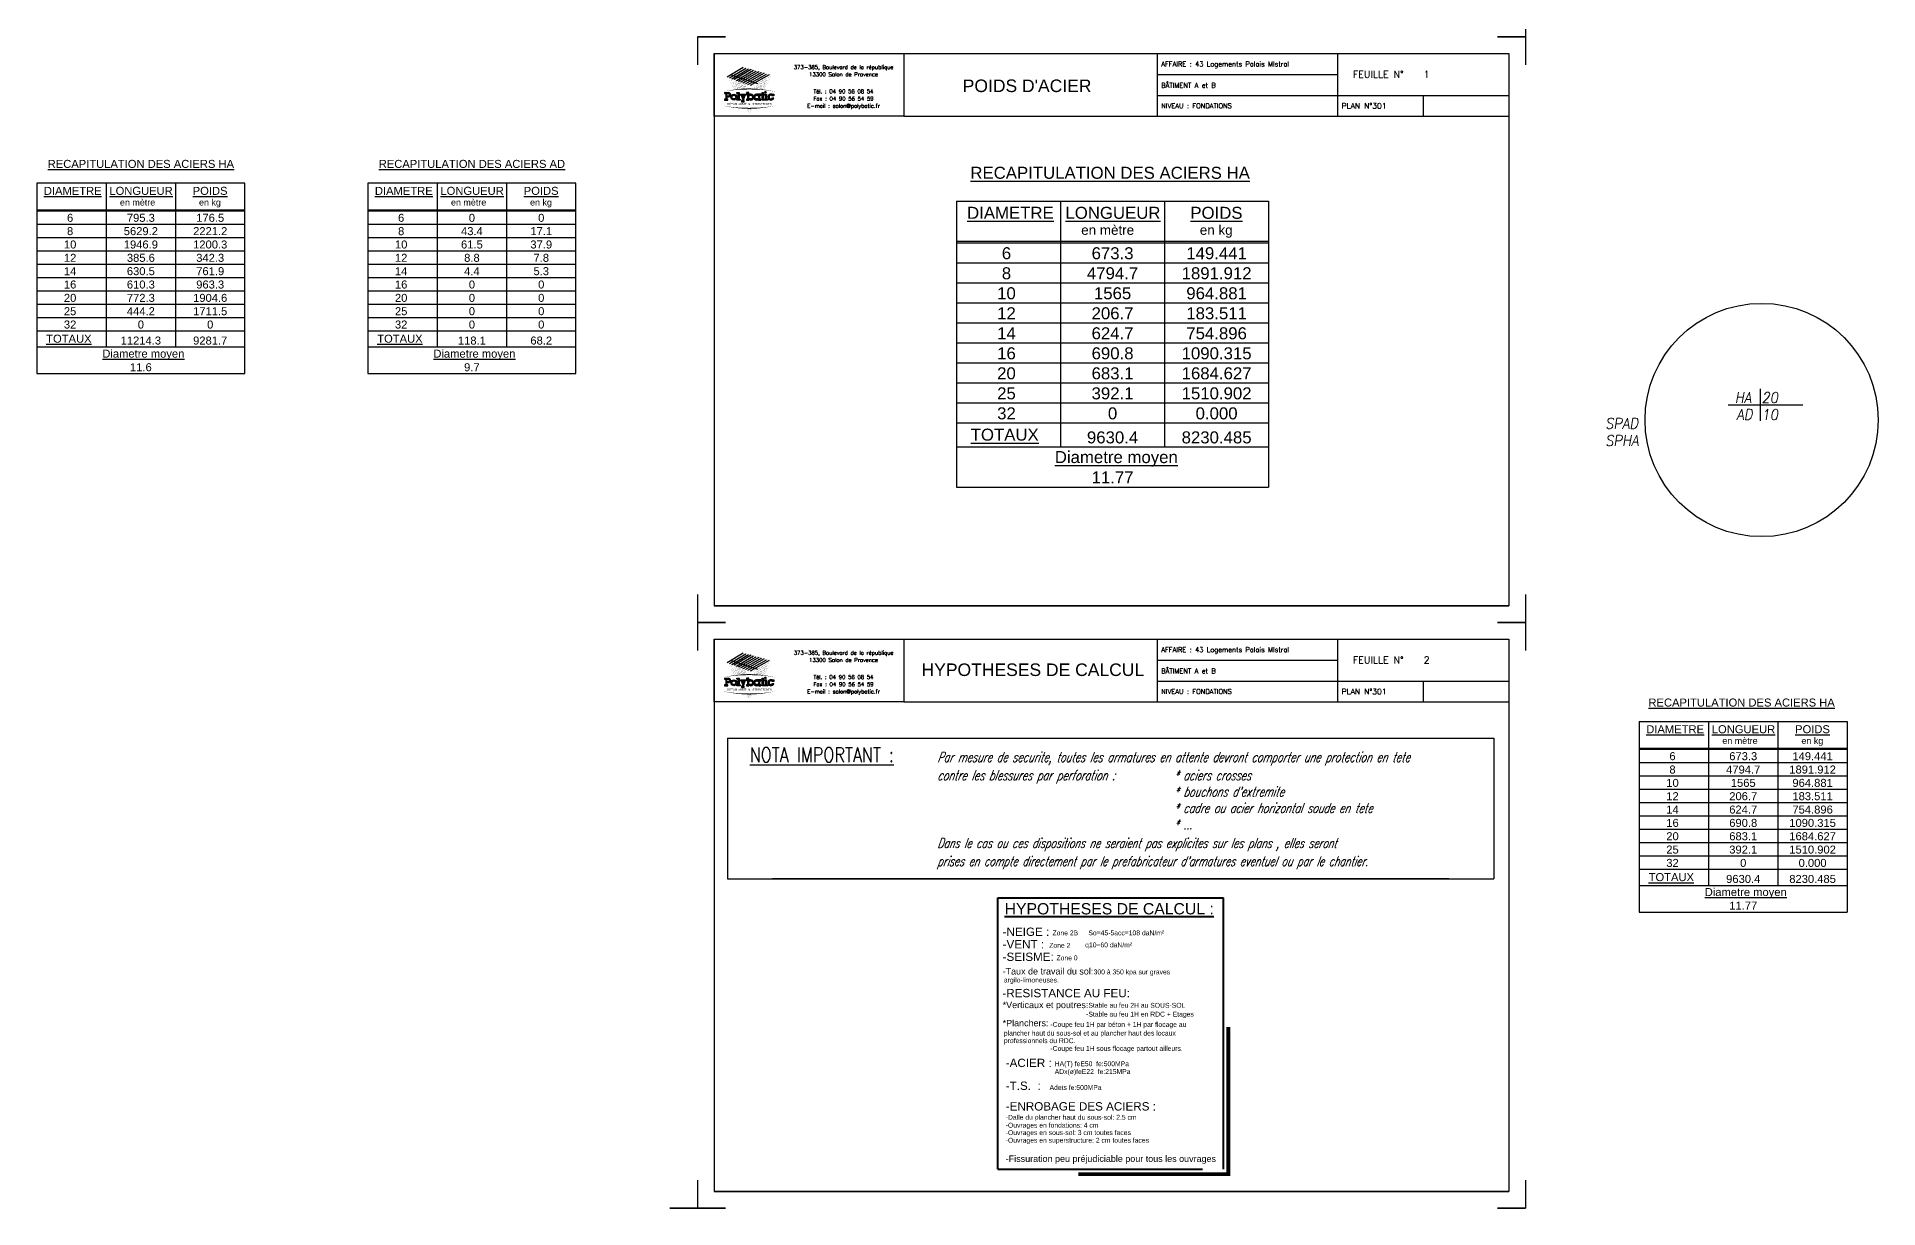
# Model space of a CAD drawing. Extents: x -12912 to 27386, y 1818 to 8189.
# Drawn here: x -12912 to -11186, y 1831 to 2928 of the extents above; entities that cross this region are included whole.
import ezdxf
from ezdxf.enums import TextEntityAlignment as Align

# ---------------------------------------------------------------- set-up
doc = ezdxf.new("R2010")
doc.units = 0
doc.header["$MEASUREMENT"] = 0
doc.layers.get('0').update_dxf_attribs({"linetype": 'CONTINUOUS'})
for name, color, linetype in [('GO_CAR_DES', 7, 'CONTINUOUS'), ('GO_NOTA', 7, 'CONTINUOUS'), ('STR_TXT', 102, 'CONTINUOUS')]:
    doc.layers.add(name, color=color, linetype=linetype)
doc.layers.add('PYC-CARTOUCHE', color=7, linetype='CONTINUOUS', lineweight=40)
doc.styles.add('ARIAL', font='ARIAL.TTF')
doc.styles.add('CADRE', font='ARIAL.TTF')
doc.styles.add('POLYBATIC', font='TIMES.TTF')
doc.styles.add('ROMAND', font='romand.shx', dxfattribs={"width": 0.7})
doc.styles.add('ROMANS', font='ROMANS.SHX')
doc.styles.add('schéma', font='simplex.shx')
doc.styles.add('Table', font='ARIAL.TTF')
doc.styles.add('Tableau', font='romans.shx', dxfattribs={"width": 0.9, "oblique": 10})

# ---------------------------------------------------------------- blocks, each defined once
blk = doc.blocks.new('A$C492E529B')
h = blk.add_hatch(color=256)
h.paths.add_polyline_path([(-1.98, 0.1), (-2.08, 0.1), (-2.08, 0.3), (-1.93, 0.3, 1), (-1.93, 0.7), (-2.28, 0.7), (-2.28, 0.6), (-2.18, 0.6), (-2.18, 0.1), (-2.28, 0.1), (-2.28, 0), (-1.98, 0)])
h.paths.add_polyline_path([(-2.08, 0.4), (-2.08, 0.6), (-1.93, 0.6, -1), (-1.93, 0.4)], flags=16)
h = blk.add_hatch(color=256)
h.paths.add_polyline_path([(-1.16, 0.28, 1), (-1.71, 0.28, 1)])
h.paths.add_polyline_path([(-1.61, 0.28, -1), (-1.26, 0.28, -1)], flags=16)
for color, points in [(256, [(-0.94, 0.7), (-1.14, 0.7), (-1.14, 0.6), (-1.04, 0.6), (-1.04, 0.1), (-1.14, 0.1), (-1.14, 0), (-0.84, 0), (-0.84, 0.1), (-0.94, 0.1)]), (256, [(-0.37, 0.45), (-0.27, 0.45), (-0.27, 0.55), (-0.52, 0.55), (-0.52, 0.45), (-0.47, 0.45), (-0.54, 0.25), (-0.61, 0.45), (-0.56, 0.45), (-0.56, 0.55), (-0.82, 0.55), (-0.82, 0.45), (-0.72, 0.45), (-0.6, 0.1), (-0.65, -0.05), (-0.72, -0.05), (-0.72, -0.15), (-0.47, -0.15), (-0.47, -0.05), (-0.54, -0.05)]), (256, [(1.39, 0.55), (1.29, 0.55), (1.29, 0.7), (1.19, 0.7), (1.19, 0.55), (1.09, 0.55), (1.09, 0.45), (1.19, 0.45), (1.19, 0), (1.39, 0), (1.39, 0.1), (1.29, 0.1), (1.29, 0.45), (1.39, 0.45)]), (140, [(1.41, 0.73, 1), (1.56, 0.73, 1)]), (256, [(1.61, 0.55), (1.41, 0.55), (1.41, 0.45), (1.51, 0.45), (1.51, 0.1), (1.41, 0.1), (1.41, 0), (1.71, 0), (1.71, 0.1), (1.61, 0.1)]), (256, [(2.13, 0.4), (2.28, 0.4), (2.28, 0.55), (2.18, 0.55), (2.18, 0.49, 3.359496), (2.27, 0.2), (2.17, 0.2, -3.125802)])]:
    blk.add_hatch(color=color).paths.add_polyline_path(points)
h = blk.add_hatch(color=256)
h.paths.add_polyline_path([(-0.05, 0.49), (-0.05, 0.7), (-0.25, 0.7), (-0.25, 0.6), (-0.15, 0.6), (-0.15, 0.1), (-0.25, 0.1), (-0.25, 0), (-0.05, 0), (-0.05, 0.06, 2.12132)])
h.paths.add_polyline_path([(-0.05, 0.28, -1), (0.3, 0.28, -1)], flags=16)
h = blk.add_hatch(color=256)
h.paths.add_polyline_path([(1.07, 0.1), (0.97, 0.1), (0.97, 0.45), (1.07, 0.45), (1.07, 0.55), (0.87, 0.55), (0.87, 0.49, 2.12132), (0.87, 0.06), (0.87, 0), (1.07, 0)])
h.paths.add_polyline_path([(0.52, 0.28, -1), (0.87, 0.28, -1)], flags=16)
for p, q in [((-0.6, 0.1), (-0.72, 0.45)), ((-0.65, -0.05), (-0.6, 0.1)), ((-0.54, 0.25), (-0.61, 0.45)), ((-0.54, -0.05), (-0.37, 0.45)), ((-0.54, 0.25), (-0.47, 0.45)), ((0.87, 0.55), (0.87, 0.49)), ((1.07, 0.55), (0.87, 0.55)), ((0.87, 0.06), (0.87, 0)), ((0.97, 0.1), (0.97, 0.45)), ((0.97, 0.45), (1.07, 0.45)), ((1.07, 0.1), (0.97, 0.1)), ((1.07, 0.45), (1.07, 0.55)), ((1.07, 0), (1.07, 0.1)), ((2.17, 0.2), (2.27, 0.2)), ((0.87, 0), (1.07, 0))]:
    blk.add_line(p, q)
for points in [[(-2.28, 0.7), (-1.93, 0.7)], [(-2.28, 0.7), (-2.28, 0.6), (-2.18, 0.6), (-2.18, 0.1), (-2.28, 0.1), (-2.28, 0), (-1.98, 0), (-1.98, 0.1), (-2.08, 0.1), (-2.08, 0.3), (-1.93, 0.3)], [(-2.08, 0.4), (-2.08, 0.6), (-1.93, 0.6)], [(-2.08, 0.4), (-1.93, 0.4)], [(-1.14, 0.7), (-0.94, 0.7), (-0.94, 0.1), (-0.84, 0.1), (-0.84, 0), (-1.14, 0), (-1.14, 0.1), (-1.04, 0.1), (-1.04, 0.6), (-1.14, 0.6), (-1.14, 0.7)], [(-0.82, 0.55), (-0.56, 0.55)], [(-0.82, 0.55), (-0.82, 0.45), (-0.72, 0.45)], [(-0.61, 0.45), (-0.56, 0.45), (-0.56, 0.55)], [(-0.52, 0.55), (-0.27, 0.55), (-0.27, 0.45), (-0.37, 0.45)], [(-0.47, 0.45), (-0.52, 0.45), (-0.52, 0.55)], [(-0.25, 0.7), (-0.25, 0.6), (-0.15, 0.6), (-0.15, 0.1), (-0.25, 0.1), (-0.25, 0), (-0.05, 0), (-0.05, 0.06)], [(-0.05, 0.49), (-0.05, 0.7), (-0.25, 0.7)], [(1.09, 0.55), (1.19, 0.55), (1.19, 0.7), (1.29, 0.7), (1.29, 0.55), (1.39, 0.55), (1.39, 0.45), (1.29, 0.45), (1.29, 0.1), (1.39, 0.1), (1.39, 0), (1.19, 0), (1.19, 0.45), (1.09, 0.45)], [(1.09, 0.45), (1.09, 0.55)], [(1.41, 0.45), (1.41, 0.55), (1.61, 0.55), (1.61, 0.1), (1.71, 0.1), (1.71, 0), (1.41, 0), (1.41, 0.1), (1.51, 0.1), (1.51, 0.45), (1.41, 0.45)], [(2.18, 0.49), (2.18, 0.55), (2.28, 0.55), (2.28, 0.4), (2.13, 0.4)], [(-0.65, -0.05), (-0.72, -0.05), (-0.72, -0.15), (-0.47, -0.15), (-0.47, -0.05), (-0.54, -0.05)]]:
    blk.add_lwpolyline(points)
for centre, radius in [((-1.43, 0.28), 0.275), ((-1.43, 0.28), 0.175), ((0.13, 0.28), 0.175), ((0.7, 0.28), 0.175)]:
    blk.add_circle(centre, radius)
at = {"color": 140}
blk.add_circle((1.49, 0.73), 0.075, dxfattribs=at)
for centre, radius, start, end in [((-1.93, 0.5), 0.2, 270, 90), ((-1.93, 0.5), 0.1, 270, 90), ((0.13, 0.28), 0.275, 230.4788, 129.5212), ((0.7, 0.28), 0.275, 50.4788, 309.5212), ((2.01, 0.28), 0.275, 50.4788, 344.1734), ((2.01, 0.28), 0.175, 45.5847, 334.6231)]:
    blk.add_arc(centre, radius, start, end)
blk = doc.blocks.new('POLYBATIC')
at = {"color": 140}
for p, q in [((-0.43, 3.28), (-1.6, 2.58)), ((-1.43, 2.52), (-0.24, 3.23)), ((-1.31, 2.75), (0.59, 2.11)), ((-1.27, 2.46), (-0.05, 3.17)), ((0.13, 3.12), (-1.1, 2.4)), ((-0.93, 2.34), (0.32, 3.07)), ((-0.77, 2.28), (0.51, 3.01)), ((0.7, 2.96), (-0.6, 2.22)), ((-0.43, 2.16), (0.89, 2.91)), ((1.08, 2.86), (-0.27, 2.1)), ((-0.1, 2.03), (1.26, 2.8)), ((1.45, 2.75), (0.07, 1.97))]:
    blk.add_line(p, q, dxfattribs=at)
for points in [[(-1.6, 2.58, 0, 0.0156, 0), (-1.02, 2.93, 0, 0, 0)], [(-0.91, 1.67, 0.0116, 0, 0), (-1.46, 2.67, 0, 0, 0)], [(-0.52, 2.34, 0.0156, 0, 0), (-1.46, 2.67, 0, 0, 0)], [(-1.46, 2.34, 0, 0.0156, 0), (-0.92, 2.66, 0, 0, 0)], [(-1.43, 2.52, 0, 0.0156, 0), (-0.84, 2.87, 0, 0, 0)], [(-0.36, 2.43, 0.0156, 0, 0), (-1.31, 2.75, 0, 0, 0)], [(-0.8, 1.68, 0.0121, 0, 0), (-1.31, 2.75, 0, 0, 0)], [(-1.27, 2.46, 0, 0.0156, 0), (-0.66, 2.82, 0, 0, 0)], [(-0.2, 2.52, 0.0156, 0, 0), (-1.16, 2.84, 0, 0, 0)], [(-0.69, 1.69, 0.0126, 0, 0), (-1.16, 2.84, 0, 0, 0)], [(-1.1, 2.4, 0, 0.0156, 0), (-0.48, 2.76, 0, 0, 0)], [(-1.02, 2.93, 0.0156, 0, 0), (-0.43, 3.28, 0, 0, 0)], [(-0.04, 2.62, 0.0156, 0, 0), (-1.02, 2.93, 0, 0, 0)], [(-0.59, 1.7, 0.0131, 0, 0), (-1.02, 2.93, 0, 0, 0)], [(-0.93, 2.34, 0, 0.0156, 0), (-0.31, 2.7, 0, 0, 0)], [(-0.39, 2.98, 0, 0.0156, 0), (-0.92, 2.66, 0, 0, 0)], [(0.12, 2.71, 0.0156, 0, 0), (-0.87, 3.02, 0, 0, 0)], [(-0.49, 1.71, 0.0136, 0, 0), (-0.87, 3.02, 0, 0, 0)], [(-0.84, 2.87, 0.0156, 0, 0), (-0.24, 3.23, 0, 0, 0)], [(-0.35, 2.68, 0, 0.0156, 0), (-0.83, 2.4, 0, 0, 0)], [(0.28, 2.8, 0.0156, 0, 0), (-0.72, 3.11, 0, 0, 0)], [(-0.4, 1.71, 0.014, 0, 0), (-0.72, 3.11, 0, 0, 0)], [(-0.66, 2.82, 0.0156, 0, 0), (-0.05, 3.17, 0, 0, 0)], [(0.44, 2.9, 0.0156, 0, 0), (-0.58, 3.19, 0, 0, 0)], [(-0.31, 1.71, 0.0145, 0, 0), (-0.58, 3.19, 0, 0, 0)], [(-0.48, 2.76, 0.0156, 0, 0), (0.13, 3.12, 0, 0, 0)], [(0.61, 2.99, 0.0156, 0, 0), (-0.43, 3.28, 0, 0, 0)], [(-0.22, 1.72, 0.0149, 0, 0), (-0.43, 3.28, 0, 0, 0)], [(-0.31, 2.7, 0.0156, 0, 0), (0.32, 3.07, 0, 0, 0)], [(-0.13, 2.65, 0.0156, 0, 0), (0.51, 3.01, 0, 0, 0)], [(0.05, 2.59, 0.0156, 0, 0), (0.7, 2.96, 0, 0, 0)], [(1.11, 2.4, 0, 0.0156, 0), (0.12, 2.71, 0, 0, 0)], [(0.23, 2.53, 0.0156, 0, 0), (0.89, 2.91, 0, 0, 0)], [(1.29, 2.5, 0, 0.0156, 0), (0.28, 2.8, 0, 0, 0)], [(0.4, 2.48, 0.0156, 0, 0), (1.08, 2.86, 0, 0, 0)], [(1.46, 2.6, 0, 0.0156, 0), (0.44, 2.9, 0, 0, 0)], [(0.58, 2.42, 0.0156, 0, 0), (1.26, 2.8, 0, 0, 0)], [(1.64, 2.7, 0, 0.0156, 0), (0.61, 2.99, 0, 0, 0)], [(0.76, 2.36, 0.0156, 0, 0), (1.45, 2.75, 0, 0, 0)], [(0.94, 2.3, 0.0156, 0, 0), (1.64, 2.7, 0, 0, 0)], [(1.01, 1.66, 0.012, 0, 0), (1.64, 2.7, 0, 0, 0)], [(-1.95, 1.51, 0, 0.0781, -0.053843), (0, 1.72, 0, 0, 0)], [(-0.68, 2.25, 0.0156, 0, 0), (-1.6, 2.58, 0, 0, 0)], [(-1.03, 1.66, 0.0111, 0, 0), (-1.6, 2.58, 0, 0, 0)], [(-1.31, 2.11, 0, 0.0156, 0), (-0.83, 2.4, 0, 0, 0)], [(-1.16, 1.88, 0, 0.0156, 0), (-0.74, 2.13, 0, 0, 0)], [(-1.02, 1.64, 0, 0.0156, 0), (-0.65, 1.86, 0, 0, 0)], [(-0.77, 2.28, 0, 0.0156, 0), (-0.13, 2.65, 0, 0, 0)], [(-0.31, 2.39, 0, 0.0156, 0), (-0.74, 2.13, 0, 0, 0)], [(0.23, 1.91, 0, 0.0156, 0), (-0.68, 2.25, 0, 0, 0)], [(-0.27, 2.09, 0, 0.0156, 0), (-0.65, 1.86, 0, 0, 0)], [(-0.6, 2.22, 0, 0.0156, 0), (0.05, 2.59, 0, 0, 0)], [(0.41, 2.01, 0, 0.0156, 0), (-0.52, 2.34, 0, 0, 0)], [(-0.43, 2.16, 0, 0.0156, 0), (0.23, 2.53, 0, 0, 0)], [(0.59, 2.11, 0, 0.0156, 0), (-0.36, 2.43, 0, 0, 0)], [(-0.23, 1.79, 0, 0.00638, 0), (-0.36, 1.71, 0, 0.00638, 0)], [(-0.27, 2.1, 0, 0.0156, 0), (0.4, 2.48, 0, 0, 0)], [(0.76, 2.21, 0, 0.0156, 0), (-0.2, 2.52, 0, 0, 0)], [(-0.1, 2.03, 0, 0.0156, 0), (0.58, 2.42, 0, 0, 0)], [(0.94, 2.3, 0, 0.0156, 0), (-0.04, 2.62, 0, 0, 0)], [(1.95, 1.51, 0, 0.0781, 0.053843), (0, 1.72, 0, 0, 0)], [(0.07, 1.97, 0, 0.0156, 0), (0.76, 2.36, 0, 0, 0)], [(0.21, 1.74, 0, 0.0156, 0), (0.85, 2.1, 0, 0, 0)], [(0.21, 1.72, 0.00323, 0, 0), (0.23, 1.91, 0, 0, 0)], [(0.23, 1.91, 0, 0.0156, 0), (0.94, 2.3, 0, 0, 0)], [(0.35, 1.71, 0.00465, 0, 0), (0.41, 2.01, 0, 0, 0)], [(0.45, 1.71, 0.00693, 0.0156, 0), (0.77, 1.89, 0, 0, 0)], [(0.47, 1.71, 0.00597, 0, 0), (0.59, 2.11, 0, 0, 0)], [(0.59, 1.7, 0.00718, 0, 0), (0.76, 2.21, 0, 0, 0)], [(0.68, 1.67, 0.0156, 0, 0), (1.19, 1.96, 0, 0, 0)], [(0.69, 1.69, 0.0083, 0, 0), (0.94, 2.3, 0, 0, 0)], [(0.76, 1.88, 0.0156, 0, 0), (1.34, 2.21, 0, 0, 0)], [(0.78, 1.69, 0.00933, 0, 0), (1.11, 2.4, 0, 0, 0)], [(0.85, 2.1, 0.0156, 0, 0), (1.49, 2.45, 0, 0, 0)], [(0.87, 1.68, 0.0103, 0, 0), (1.29, 2.5, 0, 0, 0)], [(0.94, 1.67, 0.0112, 0, 0), (1.46, 2.6, 0, 0, 0)], [(0.96, 1.67, 0.00293, 0, 0), (1.04, 1.72, 0, 0, 0)], [(-1.95, 0.52, 0, 0.0781, 0.053843), (0, 0.31, 0, 0, 0)], [(0, 0, 0, 0.00381, 0), (-0.2, 0.31, 0, 0.00381, 0)], [(0, 0, 0, 0.00368, 0), (-0.17, 0.31, 0, 0.00368, 0)], [(0, 0, 0, 0.00356, 0), (-0.15, 0.31, 0, 0.00356, 0)], [(0, 0, 0, 0.00345, 0), (-0.13, 0.31, 0, 0.00345, 0)], [(0, 0, 0, 0.00334, 0), (-0.11, 0.31, 0, 0.00334, 0)], [(0, 0, 0, 0.00324, 0), (-0.09, 0.31, 0, 0.00324, 0)], [(0, 0, 0, 0.00315, 0), (-0.07, 0.31, 0, 0.00315, 0)], [(0, 0, 0, 0.00306, 0), (-0.06, 0.31, 0, 0.00306, 0)], [(0, 0, 0, 0.00306, 0), (-0.06, 0.31, 0, 0.00306, 0)], [(1.95, 0.52, 0, 0.0781, -0.053843), (0, 0.31, 0, 0, 0)], [(0, 0, 0, 0.00298, 0), (-0.04, 0.31, 0, 0.00298, 0)], [(0, 0, 0, 0.0051, 0), (0.04, 0.31, 0, 0.0051, 0)], [(0, 0, 0, 0.00486, 0), (0.06, 0.31, 0, 0.00486, 0)], [(0, 0, 0, 0.00464, 0), (0.09, 0.31, 0, 0.00464, 0)], [(0, 0, 0, 0.00443, 0), (0.11, 0.31, 0, 0.00443, 0)], [(0, 0, 0, 0.00425, 0), (0.13, 0.31, 0, 0.00425, 0)], [(0, 0, 0, 0.00408, 0), (0.15, 0.31, 0, 0.00408, 0)], [(0, 0, 0, 0.00392, 0), (0.16, 0.31, 0, 0.00392, 0)], [(0, 0, 0, 0.00378, 0), (0.18, 0.31, 0, 0.00378, 0)], [(0, 0, 0, 0.00365, 0), (0.19, 0.31, 0, 0.00365, 0)]]:
    blk.add_lwpolyline(points, format="xyseb", dxfattribs=at)
at = {"color": 5, "xscale": 0.78125, "yscale": 0.78125, "zscale": 0.78125}
blk.add_blockref('A$C492E529B', (0, 0.91), dxfattribs=at)
at = {"lineweight": 60, "style": 'POLYBATIC'}
for s, p in [('BÉTON ARMÉ', (-1.59, 0.55)), ('STRUCTURES', (0.24, 0.55))]:
    blk.add_text(s, height=0.141, dxfattribs=at).set_placement(p)
at = {"color": 140, "style": 'POLYBATIC'}
blk.add_text('&', height=0.141, dxfattribs=at).set_placement((0, 0.55), align=Align.CENTER)
blk = doc.blocks.new('bartable')
at = {"layer": 'STR_TXT', "lineweight": 30}
for points in [[(0, 0), (390, 0)], [(0, 0), (0, -357)], [(390, 0), (390, -357)], [(0, -50), (390, -50)], [(0, -52), (390, -52)], [(0, -277), (390, -277)], [(0, -307), (390, -307)], [(0, -357), (390, -357)]]:
    blk.add_lwpolyline(points, dxfattribs=at)
at = {"layer": 'STR_TXT'}
for points in [[(130, 0), (130, -307)], [(260, 0), (260, -307)], [(0, -77), (390, -77)], [(0, -102), (390, -102)], [(0, -127), (390, -127)], [(0, -152), (390, -152)], [(0, -177), (390, -177)], [(0, -202), (390, -202)], [(0, -227), (390, -227)], [(0, -252), (390, -252)]]:
    blk.add_lwpolyline(points, dxfattribs=at)
at = {"layer": 'STR_TXT', "style": 'Table'}
for s, height, p in [('%%URECAPITULATION DES ACIERS HA', 15, (17.3, 28)), ('%%UDIAMETRE', 15, (13.2, -22)), ('%%ULONGUEUR', 15, (136.1, -22)), ('%%UPOIDS', 15, (292.2, -22)), ('en mètre', 12, (155.8, -42)), ('en kg', 12, (304, -42)), ('%%UTOTAUX', 15, (17.7, -299.1)), ('%%UDiametre moyen', 15, (122.8, -327.1))]:
    blk.add_text(s, height=height, dxfattribs=at).set_placement(p)
for s, p in [('6', (62.4, -77)), ('8', (62.4, -102)), ('10', (62.4, -127)), ('12', (62.4, -152)), ('14', (62.4, -177)), ('16', (62.4, -202)), ('20', (62.4, -227)), ('25', (62.4, -252)), ('32', (62.4, -277))]:
    blk.add_text(s, height=15, dxfattribs=at).set_placement(p, align=Align.BOTTOM_CENTER)
for tag, p in [('L6', (195, -77)), ('P6', (325, -77)), ('L8', (195, -102)), ('P8', (325, -102)), ('L10', (195, -127)), ('P10', (325, -127)), ('L12', (195, -152)), ('P12', (325, -152)), ('L14', (195, -177)), ('P14', (325, -177)), ('L16', (195, -202)), ('P16', (325, -202)), ('L20', (195, -227)), ('P20', (325, -227)), ('L25', (195, -252)), ('P25', (325, -252)), ('L32', (195, -277)), ('P32', (325, -277)), ('LTOT', (195, -307)), ('PTOT', (325, -307)), ('DAVG', (195, -357))]:
    blk.add_attdef(tag, text='', height=15, dxfattribs=at).set_placement(p, align=Align.BOTTOM_CENTER)
blk = doc.blocks.new('Smallsp')
at = {"layer": 'STR_TXT', "linetype": 'Continuous'}
for points in [[(-30, 0), (40, 0)], [(0, 15), (0, -15)]]:
    blk.add_lwpolyline(points, dxfattribs=at)
at = {"layer": 'STR_TXT', "linetype": 'Continuous', "style": 'Tableau', "oblique": 10, "width": 0.9}
for s, p in [('HA', (-23.6, 1.9)), ('AD', (-22.2, -13.9))]:
    blk.add_text(s, height=10, dxfattribs=at).set_placement(p)
for tag, p in [('SPAD', (1.4, 1.9)), ('SPHA', (1.4, -14.1))]:
    blk.add_attdef(tag, p, '', height=10, dxfattribs=at)
blk = doc.blocks.new('BaseBarTable')
at = {"lineweight": 30}
blk.add_lwpolyline([(195, -178.5), (195, 0), (0, 0), (0, -178.5)], close=True, dxfattribs=at)
for points in [[(65, 0), (65, -153.5)], [(130, 0), (130, -153.5)], [(0, -38.5), (195, -38.5)], [(0, -51), (195, -51)], [(0, -63.5), (195, -63.5)], [(0, -76), (195, -76)], [(0, -88.5), (195, -88.5)], [(0, -101), (195, -101)], [(0, -113.5), (195, -113.5)], [(0, -126), (195, -126)]]:
    blk.add_lwpolyline(points)
for points in [[(0, -25), (195, -25)], [(0, -26), (195, -26)], [(0, -138.5), (195, -138.5)], [(0, -153.5), (195, -153.5)]]:
    blk.add_lwpolyline(points, dxfattribs=at)
at = {"style": 'Table'}
for s, height, p in [('%%UDIAMETRE', 7.5, (6.6, -11)), ('%%ULONGUEUR', 7.5, (68, -11)), ('en mètre', 6, (77.9, -21)), ('%%UPOIDS', 7.5, (146.1, -11)), ('en kg', 6, (152, -21)), ('%%UTOTAUX', 7.5, (8.8, -149.5)), ('%%UDiametre moyen', 7.5, (61.4, -163.5))]:
    blk.add_text(s, height=height, dxfattribs=at).set_placement(p)
for s, p in [('6', (31.2, -38.5)), ('8', (31.2, -51)), ('10', (31.2, -63.5)), ('12', (31.2, -76)), ('14', (31.2, -88.5)), ('16', (31.2, -101)), ('20', (31.2, -113.5)), ('25', (31.2, -126)), ('32', (31.2, -138.5))]:
    blk.add_text(s, height=7.5, dxfattribs=at).set_placement(p, align=Align.BOTTOM_CENTER)

msp = doc.modelspace()

# ---------------------------------------------------------------- linework, layer by layer
for p, q in [((-11516.524, 2954.379), (-11516.524, 2928.251)), ((-12292.506, 2928.251), (-12292.506, 2902.124)), ((-12266.378, 2928.251), (-12292.506, 2928.251)), ((-12292.506, 2928.251), (-12266.378, 2928.251)), ((-12292.506, 2928.251), (-12266.378, 2928.251)), ((-11516.524, 2928.251), (-11542.651, 2928.251)), ((-11542.651, 2928.251), (-11516.524, 2928.251)), ((-11542.651, 2928.251), (-11516.524, 2928.251)), ((-11516.524, 2928.251), (-11516.524, 2902.124)), ((-12276.829, 2912.575), (-11532.2, 2912.575)), ((-12276.829, 2912.575), (-11759.508, 2912.575)), ((-12276.829, 2912.575), (-12276.829, 2395.254)), ((-12099.164, 2912.575), (-11861.885, 2912.575)), ((-12099.164, 2912.575), (-12099.164, 2853.81)), ((-11861.885, 2912.575), (-11861.885, 2853.81)), ((-11861.885, 2912.575), (-11692.784, 2912.575)), ((-11861.885, 2912.575), (-11861.885, 2853.789)), ((-11692.784, 2912.597), (-11532.2, 2912.597)), ((-11692.784, 2912.597), (-11692.784, 2853.81)), ((-11692.784, 2912.575), (-11692.784, 2853.789)), ((-11532.2, 2912.575), (-11532.2, 2395.254)), ((-11861.885, 2892.98), (-11692.784, 2892.98)), ((-11861.885, 2873.384), (-11692.784, 2873.384)), ((-11692.784, 2873.406), (-11532.2, 2873.406)), ((-11612.562, 2873.406), (-11612.562, 2853.81)), ((-12099.164, 2853.81), (-11861.885, 2853.81)), ((-11861.885, 2853.789), (-11532.2, 2853.829)), ((-12292.506, 2405.705), (-12292.506, 2379.578)), ((-11516.524, 2405.705), (-11516.524, 2379.578)), ((-11532.2, 2395.254), (-12276.829, 2395.254)), ((-12276.829, 2395.254), (-11532.2, 2395.254)), ((-12266.378, 2379.578), (-12292.506, 2379.578)), ((-12292.506, 2379.578), (-12266.378, 2379.578)), ((-12266.378, 2379.578), (-12292.506, 2379.578)), ((-12292.506, 2379.578), (-12266.378, 2379.578)), ((-12292.506, 2379.578), (-12266.378, 2379.578)), ((-12292.506, 2379.578), (-12292.506, 2353.45)), ((-11516.524, 2379.578), (-11542.651, 2379.578)), ((-11542.651, 2379.578), (-11516.524, 2379.578)), ((-11516.524, 2379.578), (-11542.651, 2379.578)), ((-11542.651, 2379.578), (-11516.524, 2379.578)), ((-11542.651, 2379.578), (-11516.524, 2379.578)), ((-11516.524, 2379.578), (-11516.524, 2353.45)), ((-12276.829, 2363.901), (-11532.2, 2363.901)), ((-12276.829, 2363.901), (-11759.508, 2363.901)), ((-12276.829, 2363.901), (-12276.829, 1846.58)), ((-12099.164, 2363.901), (-11861.885, 2363.901)), ((-12099.164, 2363.901), (-12099.164, 2305.136)), ((-11861.885, 2363.901), (-11861.885, 2305.136)), ((-11861.885, 2363.901), (-11692.784, 2363.901)), ((-11861.885, 2363.901), (-11861.885, 2305.115)), ((-11692.784, 2363.923), (-11532.2, 2363.923)), ((-11692.784, 2363.923), (-11692.784, 2305.136)), ((-11692.784, 2363.901), (-11692.784, 2305.115)), ((-11532.2, 2363.901), (-11532.2, 1846.58)), ((-11861.885, 2344.306), (-11692.784, 2344.306)), ((-11861.885, 2324.71), (-11692.784, 2324.71)), ((-11692.784, 2324.732), (-11532.2, 2324.732)), ((-11612.562, 2324.732), (-11612.562, 2305.136)), ((-12099.164, 2305.136), (-11861.885, 2305.136)), ((-11861.885, 2305.115), (-11532.2, 2305.155)), ((-12292.506, 1857.031), (-12292.506, 1830.904)), ((-12292.506, 1857.031), (-12292.506, 1830.904)), ((-11516.524, 1857.031), (-11516.524, 1830.904)), ((-12292.506, 1830.904), (-12318.633, 1830.904)), ((-12318.633, 1830.904), (-12292.506, 1830.904)), ((-12292.506, 1830.904), (-12318.633, 1830.904)), ((-12318.633, 1830.904), (-12292.506, 1830.904)), ((-12318.633, 1830.904), (-12292.506, 1830.904)), ((-12266.378, 1830.904), (-12292.506, 1830.904)), ((-12292.506, 1830.904), (-12266.378, 1830.904)), ((-12266.378, 1830.904), (-12292.506, 1830.904)), ((-12292.506, 1830.904), (-12266.378, 1830.904)), ((-12292.506, 1830.904), (-12266.378, 1830.904)), ((-12266.378, 1830.904), (-12292.506, 1830.904)), ((-12292.506, 1830.904), (-12266.378, 1830.904)), ((-12266.378, 1830.904), (-12292.506, 1830.904)), ((-12292.506, 1830.904), (-12266.378, 1830.904)), ((-12292.506, 1830.904), (-12266.378, 1830.904)), ((-12266.378, 1830.904), (-12292.506, 1830.904)), ((-12292.506, 1830.904), (-12266.378, 1830.904)), ((-12266.378, 1830.904), (-12292.506, 1830.904)), ((-12292.506, 1830.904), (-12266.378, 1830.904)), ((-12292.506, 1830.904), (-12266.378, 1830.904)), ((-11532.2, 1846.58), (-12276.829, 1846.58)), ((-12276.829, 1846.58), (-11532.2, 1846.58)), ((-11516.524, 1830.904), (-11542.651, 1830.904)), ((-11542.651, 1830.904), (-11516.524, 1830.904)), ((-11516.524, 1830.904), (-11542.651, 1830.904)), ((-11542.651, 1830.904), (-11516.524, 1830.904)), ((-11542.651, 1830.904), (-11516.524, 1830.904)), ((-11516.524, 1830.904), (-11542.651, 1830.904)), ((-11542.651, 1830.904), (-11516.524, 1830.904)), ((-11516.524, 1830.904), (-11542.651, 1830.904)), ((-11542.651, 1830.904), (-11516.524, 1830.904)), ((-11542.651, 1830.904), (-11516.524, 1830.904)), ((-11516.524, 1830.904), (-11542.651, 1830.904)), ((-11542.651, 1830.904), (-11516.524, 1830.904)), ((-11516.524, 1830.904), (-11542.651, 1830.904)), ((-11542.651, 1830.904), (-11516.524, 1830.904)), ((-11542.651, 1830.904), (-11516.524, 1830.904))]:
    msp.add_line(p, q)
for points in [[(-12099.164, 2853.81), (-12276.829, 2853.81), (-12276.829, 2912.575), (-12099.164, 2912.575)], [(-12099.164, 2305.136), (-12276.829, 2305.136), (-12276.829, 2363.901), (-12099.164, 2363.901)]]:
    msp.add_lwpolyline(points, close=True)
at = {"layer": 'GO_CAR_DES'}
for p, q in [((-12264.504, 2271.146), (-12264.504, 2139.282)), ((-12264.504, 2271.146), (-11546.091, 2271.146)), ((-11546.091, 2271.146), (-11546.091, 2139.282)), ((-12264.504, 2139.282), (-11546.091, 2139.282)), ((-12264.504, 2139.282), (-11546.091, 2139.282))]:
    msp.add_line(p, q, dxfattribs=at)
at = {"layer": 'GO_NOTA', "color": 3}
msp.add_line((-11588.351, 2139.282), (-12222.244, 2139.282), dxfattribs=at)
at = {"layer": 'PYC-CARTOUCHE'}
for p, q in [((-12010.995, 2121.662), (-11799.6, 2121.662)), ((-12010.995, 1867.29), (-12010.995, 2121.662)), ((-11799.6, 1867.29), (-11799.6, 2121.662)), ((-12010.995, 1867.29), (-11819.302, 1867.29))]:
    msp.add_line(p, q, dxfattribs=at)
at = {"layer": 'PYC-CARTOUCHE', "const_width": 3.575}
msp.add_lwpolyline([(-11795.091, 2000.651), (-11795.091, 1862.782), (-11935.617, 1862.782)], dxfattribs=at)
at = {"layer": 'STR_TXT', "color": 7, "linetype": 'Continuous'}
msp.add_circle((-11295.259, 2569.303), 109.27, dxfattribs=at)

# ---------------------------------------------------------------- block references
at = {"xscale": 12.9330286020413, "yscale": 12.93302860186668, "zscale": 12.93302860194661}
for p in [(-12244.087, 2857.214), (-12244.087, 2308.54)]:
    msp.add_blockref('POLYBATIC', p, dxfattribs=at)
at = {"layer": 'STR_TXT'}
for p, xscale, yscale, zscale in [((-12049.798, 2774.266), 0.75, 0.75, 0.75), ((-11409.952, 2286.838), 0.5, 0.5, 0.5)]:
    msp.add_blockref('bartable', p, dxfattribs=dict(at, xscale=xscale, yscale=yscale, zscale=zscale)).add_auto_attribs({'DAVG': '11.77', 'PTOT': '8230.485', 'P32': '0.000', 'P25': '1510.902', 'P20': '1684.627', 'P16': '1090.315', 'P14': '754.896', 'P12': '183.511', 'P10': '964.881', 'P8': '1891.912', 'P6': '149.441', 'LTOT': '9630.4', 'L32': '0', 'L25': '392.1', 'L20': '683.1', 'L16': '690.8', 'L14': '624.7', 'L12': '206.7', 'L10': '1565', 'L8': '4794.7', 'L6': '673.3'})
at = {"layer": 'STR_TXT', "linetype": 'Continuous'}
for p in [(-12911.801, 2791.22), (-12601.528, 2791.22)]:
    msp.add_blockref('BaseBarTable', p, dxfattribs=at)
at = {"layer": 'STR_TXT', "color": 7, "linetype": 'Continuous'}
msp.add_blockref('Smallsp', (-11296.661, 2583.41), dxfattribs=at).add_auto_attribs({'SPHA': '10', 'SPAD': '20'})

# ---------------------------------------------------------------- texts
at = {"style": 'schéma'}
for s, p in [('373-385, Boulevard de la république', (-12155.698, 2898.045)), ('13300 Salon de Provence', (-12155.698, 2891.279)), ('E-mail : salon@polybatic.fr', (-12155.698, 2861.77)), ('Tél. : 04 90 56 08 54', (-12155.698, 2875.301)), ('Fax : 04 90 56 54 59', (-12155.698, 2868.536)), ('373-385, Boulevard de la république', (-12155.698, 2349.371)), ('13300 Salon de Provence', (-12155.698, 2342.605)), ('Tél. : 04 90 56 08 54', (-12155.698, 2326.627)), ('E-mail : salon@polybatic.fr', (-12155.698, 2313.096)), ('Fax : 04 90 56 54 59', (-12155.698, 2319.862))]:
    msp.add_text(s, height=3.65783, dxfattribs=at).set_placement(p, align=Align.CENTER)
for s, height, style, p in [('AFFAIRE : 43 Logements Palais MIstral', 4.57228, 'schéma', (-11857.966, 2900.491)), ("POIDS D'ACIER", 11.73849, 'ARIAL', (-12043.993, 2876.521)), ('BÂTIMENT A et B', 4.57228, 'schéma', (-11857.966, 2880.46)), ('FEUILLE N°   1', 6.53183, 'schéma', (-11678.334, 2889.735)), ('NIVEAU : FONDATIONS', 4.57228, 'schéma', (-11857.966, 2861.3)), ('PLAN N°301', 5.2255, 'schéma', (-11688.865, 2860.974)), ('AFFAIRE : 43 Logements Palais MIstral', 4.57228, 'schéma', (-11857.966, 2351.817)), ('FEUILLE N°   2', 6.53183, 'schéma', (-11678.334, 2341.061)), ('HYPOTHESES DE CALCUL', 11.73849, 'ARIAL', (-12082.59, 2329.449)), ('BÂTIMENT A et B', 4.57228, 'schéma', (-11857.966, 2331.786)), ('NIVEAU : FONDATIONS', 4.57228, 'schéma', (-11857.966, 2312.626)), ('PLAN N°301', 5.2255, 'schéma', (-11688.865, 2312.3))]:
    msp.add_text(s, height=height, dxfattribs=dict(style=style)).set_placement(p)
at = {"layer": 'GO_CAR_DES', "style": 'ROMAND', "width": 0.8}
msp.add_text('%%UNOTA IMPORTANT :', height=13.68392, dxfattribs=at).set_placement((-12243.616, 2248.839))
at = {"layer": 'GO_NOTA', "color": 7, "style": 'ROMANS', "oblique": 20, "width": 0.7}
for s, height, p in [('Par mesure de securite, toutes les armatures en attente devront comporter une protection en tete', 9.24905, (-12067.85, 2248.839)), ('contre les blessures par perforation :', 9.24905, (-12067.85, 2231.854)), ('* aciers crosses', 9.24905, (-11846.192, 2231.854)), ("* bouchons d'extremite", 9.24905, (-11846.192, 2216.514)), ('* cadre ou acier horizontal soude en tete', 9.24905, (-11846.192, 2201.175)), ('* ...', 9.2491, (-11846.192, 2185.836)), ('Dans le cas ou ces dispositions ne seraient pas explicites sur les plans , elles seront', 9.04799, (-12067.85, 2168.439)), ("prises en compte directement par le prefabricateur d'armatures eventuel ou par le chantier.", 9.04799, (-12067.85, 2151.454))]:
    msp.add_text(s, height=height, dxfattribs=at).set_placement(p)
at = {"layer": 'PYC-CARTOUCHE', "style": 'CADRE'}
for s, height, p in [('%%UHYPOTHESES DE CALCUL :', 10.56569, (-12004.709, 2106.111)), ('-NEIGE :', 7.8186, (-12006.581, 2085.934)), ('Zone 2B', 4.5514, (-11959.858, 2086.537)), ('So=45-5acc=108 daN/m²', 4.55138, (-11926.198, 2086.537)), ('-VENT :', 7.8186, (-12006.581, 2074.217)), ('Zone 2 ', 4.5514, (-11962.893, 2074.819)), ('q10=60 daN/m²', 4.55138, (-11929.233, 2075.261)), ('-Taux de travail du sol:', 6.01432, (-12006.581, 2049.812)), ('-SEISME:', 7.8186, (-12006.581, 2062.499)), ('Zone 0', 4.5514, (-11956.109, 2063.102)), ('300 à 350 kpa sur graves', 4.55138, (-11921.295, 2049.938)), ('argilo-limoneuses.', 4.55138, (-12005.427, 2042.344)), ('*Verticaux et poutres:', 6.01432, (-12006.581, 2018.301)), ('-RESISTANCE AU FEU:', 7.81861, (-12006.823, 2028.484)), ('-Stable au feu 2H au SOUS-SOL', 4.55138, (-11928.311, 2018.679)), ('*Planchers:', 6.01432, (-12006.581, 2001.306)), ('-Coupe feu 1H par béton + 1H par flocage au', 4.55138, (-11961.806, 2000.718)), ('-Stable au feu 1H en RDC + Etages', 4.55138, (-11928.311, 2010.357)), ('plancher haut du sous-sol et au plancher haut des locaux ', 4.55138, (-12005.452, 1992.601)), ('professionnels du RDC.', 4.55138, (-12005.452, 1985.499)), ('-ACIER :', 7.8186, (-12003.691, 1963.089)), ('-Coupe feu 1H sous flocage partout ailleurs.', 4.55138, (-11961.806, 1978.251)), ('HA(T) feE50  fe:500MPa', 4.55138, (-11957.789, 1963.899)), ('ADx(ø)feE22  fe:215MPa', 4.55138, (-11957.789, 1956.587)), ('-T.S.  :', 7.8186, (-12003.691, 1941.67)), ('Adets fe:500MPa', 4.55138, (-11962.609, 1941.67)), ('-Dalle du plancher haut du sous-sol: 2.5 cm', 4.55138, (-12003.691, 1913.772)), ('-ENROBAGE DES ACIERS :', 7.81861, (-12003.691, 1922.381)), ('-Ouvrages en fondations: 4 cm', 4.55138, (-12003.691, 1906.35)), ('-Ouvrages en sous-sol: 3 cm toutes faces', 4.55138, (-12003.691, 1899.423)), ('-Ouvrages en superstructure: 2 cm toutes faces', 4.55138, (-12003.691, 1892.234)), ('-Fissuration peu préjudiciable pour tous les ouvrages', 6.01432, (-12003.691, 1874.235))]:
    msp.add_text(s, height=height, dxfattribs=at).set_placement(p)
at = {"layer": 'STR_TXT', "linetype": 'Continuous', "style": 'Table'}
for s, p in [('%%URECAPITULATION DES ACIERS HA', (-12814.301, 2803.22)), ('%%URECAPITULATION DES ACIERS AD', (-12504.028, 2803.22)), ('795.3', (-12814.301, 2752.72)), ('176.5', (-12749.301, 2752.72)), ('0', (-12504.028, 2752.72)), ('0', (-12439.028, 2752.72)), ('5629.2', (-12814.301, 2740.22)), ('2221.2', (-12749.301, 2740.22)), ('43.4', (-12504.028, 2740.22)), ('17.1', (-12439.028, 2740.22)), ('1946.9', (-12814.301, 2727.72)), ('1200.3', (-12749.301, 2727.72)), ('61.5', (-12504.028, 2727.72)), ('37.9', (-12439.028, 2727.72)), ('385.6', (-12814.301, 2715.22)), ('630.5', (-12814.301, 2702.72)), ('342.3', (-12749.301, 2715.22)), ('761.9', (-12749.301, 2702.72)), ('4.4', (-12504.028, 2702.72)), ('8.8', (-12504.028, 2715.22)), ('5.3', (-12439.028, 2702.72)), ('7.8', (-12439.028, 2715.22)), ('610.3', (-12814.301, 2690.22)), ('963.3', (-12749.301, 2690.22)), ('0', (-12504.028, 2690.22)), ('0', (-12439.028, 2690.22)), ('444.2', (-12814.301, 2665.22)), ('772.3', (-12814.301, 2677.72)), ('1904.6', (-12749.301, 2677.72)), ('0', (-12504.028, 2677.72)), ('0', (-12504.028, 2665.22)), ('0', (-12439.028, 2677.72)), ('0', (-12439.028, 2665.22)), ('0', (-12814.301, 2652.72)), ('1711.5', (-12749.301, 2665.22)), ('0', (-12749.301, 2652.72)), ('0', (-12504.028, 2652.72)), ('0', (-12439.028, 2652.72)), ('11214.3', (-12814.301, 2637.72)), ('9281.7', (-12749.301, 2637.72)), ('118.1', (-12504.028, 2637.72)), ('68.2', (-12439.028, 2637.72)), ('11.6', (-12814.301, 2612.72)), ('9.7', (-12504.028, 2612.72))]:
    msp.add_text(s, height=7.5, dxfattribs=at).set_placement(p, align=Align.BOTTOM_CENTER)
at = {"layer": 'STR_TXT', "color": 7, "linetype": 'Continuous', "style": 'Tableau', "oblique": 10, "width": 0.9}
for tag, p in [('SPAD', (-11441.843, 2561.047)), ('SPHA', (-11441.843, 2545.047))]:
    msp.add_attdef(tag, p, '', height=10, dxfattribs=at)

doc.saveas('drawing.dxf')
